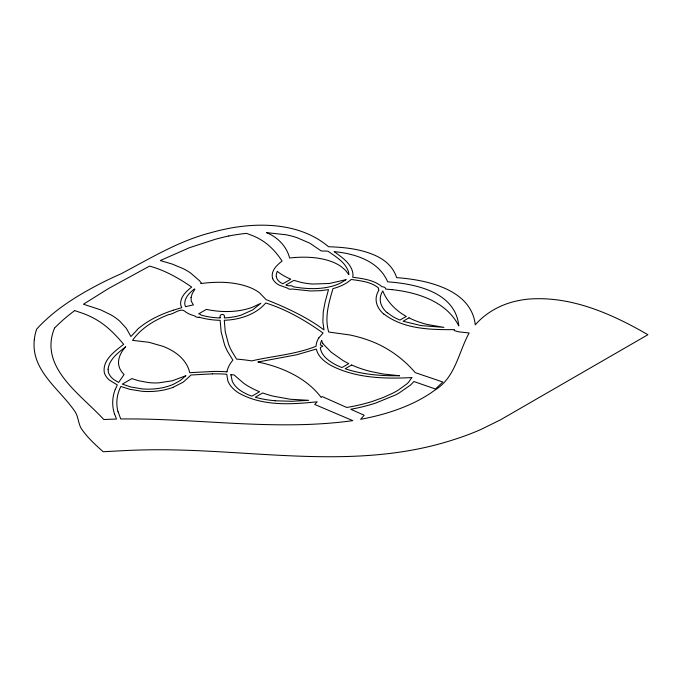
<?xml version="1.0" encoding="UTF-8"?>
<svg xmlns="http://www.w3.org/2000/svg" width="682" height="682" viewBox="0 0 682 682"><rect width="100%" height="100%" fill="white"/><g stroke="black" fill="none" stroke-linecap="round" stroke-linejoin="round"><path stroke-width="1.02" d="M115.292 389.439L117.304 384.921L109.606 380.249A31.491 18.184 0 0 1 104.312 372.619C102.215 359.977 115.036 351.136 123.681 344.342C115.369 334.419 106.145 324.922 94.636 318.724A81.687 47.16 0 0 0 83.451 313.558L74.619 310.574M54.509 328.178C38.388 367.274 81.192 394.716 103.783 419.515L116.494 419.038L114.533 413.897M137.491 329.585L130.927 336.516L126.255 328.221L119.691 321.077A70.493 40.698 0 0 0 111.175 314.982L100.655 309.833L83.434 304.223L108.566 288.503L149.571 266.099C164.839 270.268 178.744 278.137 191.685 287.079C186.655 290.933 181.233 295.869 180.628 302.569A26.751 15.439 0 0 0 181.762 307.667L173.194 310.225M173.185 387.282L183.262 382.125L191.062 374.989L212.213 373.855M275.17 400.786L291.879 401.297L308.69 400.308L290.276 399.251L273.158 396.148A79.393 45.839 0 0 1 262.681 392.951L255.247 397.239A64.79 37.408 0 0 0 275.178 400.718M387.393 312.757L392.61 316.465A51.517 29.744 0 0 0 399.95 320.063L406.293 316.405C396.02 310.745 387.154 301.99 382.798 290.967A42.335 24.441 0 0 0 387.24 312.816M383.966 314.087C403.821 329.236 430.623 329.849 454.544 329.619L454.152 330.514L458.253 331.776L469.156 332.978C458.449 352.338 455.491 377.504 435.005 390.036A144.149 83.221 0 0 1 413.735 402.721C396.941 410.76 378.902 415.918 360.633 419.311L364.171 415.227L350.753 409.268A127.483 73.605 0 0 0 375.705 403.062L395.432 394.997A100.066 57.774 0 0 0 398.817 393.19L410.283 385.236A50.8 29.335 0 0 0 413.829 381.511L435.508 389.021L442.806 381.997L415.244 372.636C403.053 358.297 386.515 346.499 368.357 340.173A95.506 55.14 0 0 0 349.704 334.947L328.741 332.049C324.308 317.573 328.903 302.586 332.969 288.614A42.719 24.663 0 0 0 347.402 282.433L351.324 279.467C360.684 280.924 371.059 281.64 378.595 288.085A3.666 2.123 0 0 0 378.979 290.055A46.504 26.854 0 0 0 383.813 314.146M322.833 343.617L331.239 352.236L343.089 360.608A90.587 52.301 0 0 0 348.783 363.642L341.989 367.564A59.547 34.381 0 0 1 333.89 363.779C327.872 360.309 321.435 355.331 320.318 348.008C320.071 346.089 325.86 347.181 320.318 344.87A37.229 21.492 0 0 1 321.708 340.437A39.224 22.642 0 0 0 322.85 343.617M272.74 278.708C270.191 271.462 276.807 265.025 282.084 261.078C276.551 252.621 269.603 244.881 260.805 239.74A62.599 36.137 0 0 0 252.724 235.682L246.5 233.363A122.044 70.459 0 0 0 228.802 235.989M118.088 411.775L120.731 418.97C198.087 418.083 275.758 431.331 352.807 420.641L314.726 404.46L317.181 401.783C291.052 404.537 262.272 406.353 238.589 392.917A45.634 26.342 0 0 1 227.856 380.846L226.756 374.256A76.103 43.938 0 0 0 212.221 373.889M277.429 271.521L277.386 271.248A26.641 15.379 0 0 0 276.244 276.432M276.312 276.432L276.756 278.171A17.382 10.034 0 0 0 279.833 281.998A18.61 10.742 0 0 0 282.825 283.789L290.813 279.177A58.916 34.015 0 0 1 277.489 271.521M199.084 317.207A3.095 1.79 0 0 1 195.052 316.107L189.681 314.214A23.64 13.649 0 0 1 184.541 311.035C180.304 307.718 173.586 314.368 168.744 314.598C154.805 319.935 141.268 327.948 132.538 340.352L149 342.304L163.254 346.413A58.447 33.742 0 0 1 174.899 352.432C181.966 357.189 187.934 364.179 189.715 372.687L213.338 371.443A78.745 45.464 0 0 1 227.004 371.835M226.935 371.869A60.672 35.029 0 0 1 232.886 360.156L227.592 351.511A163.416 94.346 0 0 1 224.523 344.666L221.164 332.015L220.167 320.327A50.86 29.369 0 0 1 199.11 317.181M228.794 235.972A192.298 111.021 0 0 0 215.205 239.314L189.374 247.737L160.296 260.558L172.077 264.019L183.066 268.589A68.371 39.471 0 0 1 190.576 272.996L199.315 280.549L201.233 282.774L200.73 283.559C217.106 281.444 234.344 281.427 249.936 287.497A43.998 25.405 0 0 1 259.51 292.783L266.082 299.628C283.669 306.423 307.096 317.045 324.01 329.952L322.867 322.006L323.259 311.793L325.152 301.862L328.502 289.611L320.6 290.685L310.515 290.984L291.922 289.015A3.095 1.79 0 0 1 287.523 288.111L279.288 285.17A21.79 12.574 0 0 1 272.715 278.716M137.27 329.5A101.976 58.874 0 0 1 173.228 310.267M173.211 387.316A45.31 26.155 0 0 1 142.018 391.272L129.955 389.354L120.833 386.455L119.896 388.535A102.777 59.343 0 0 0 117.995 411.783M114.474 413.906A106.938 61.738 0 0 1 115.215 389.431M54.449 328.153A253.857 146.562 0 0 1 74.662 310.6M230.874 374.725L232.306 381.349A41.184 23.776 0 0 0 240.439 390.522L242.928 392.099A46.282 26.717 0 0 0 251.922 396.165L259.561 391.758A79.641 45.984 0 0 1 243.849 383.378L234.028 374.912L230.874 374.725M108.063 369.269L108.404 372.253A27.809 16.061 0 0 0 114.226 379.84L118.625 382.466L124.064 374.52L122.615 372.952A40.835 23.58 0 0 1 119.606 368.05C116.451 360.488 120.603 352.313 125.693 346.72C118.361 352.577 109.188 359.201 108.063 369.269M220.167 317.744L220.167 317.948A46.657 26.939 0 0 1 201.02 315.067A3.095 1.79 0 0 0 198.726 313.805L206.382 309.389C217.336 311.7 228.709 312.279 239.791 310.532A46.478 26.828 0 0 0 252.587 307.198L260.874 303.26L252.775 309.85L241.292 315.05A41.764 24.109 0 0 1 235.878 316.474A41.167 23.768 0 0 1 224.293 317.906C226.032 313.405 218.692 313.157 220.167 317.744M34.313 339.772C30.92 370.13 58.763 388.373 74.193 410.436C78.993 416.404 77.748 424.775 82.735 430.598C88.524 438.552 95.864 445.184 103.144 451.731L129.213 450.376A517.936 299.023 0 0 1 149.17 449.822C250.081 448.313 353.805 471.688 452.345 440.103A219.63 126.801 0 0 0 480.605 429.617L500.358 419.907L647.9 334.726C611.703 313.737 570.8 295.596 528.021 299.142A61.056 35.251 0 0 0 512.847 301.921C498.457 305.775 485.004 313.575 475.235 324.896C474.391 314.734 469.114 305.314 461.467 298.673A73.869 42.642 0 0 0 446.983 289.296C431.237 281.896 413.829 278.955 396.6 277.625C394.784 271.547 390.982 266.202 386.131 262.152A54.603 31.525 0 0 0 375.015 255.341C360.42 248.921 344.282 247.242 328.502 246.739C302.007 224.173 264.258 222.17 231.386 227.916A157.482 90.919 0 0 0 210.474 232.784C178.369 241.121 149.904 258.58 120.919 273.866A354.043 204.404 0 0 0 101.422 283.039C77.85 295.187 54.645 309.321 36.675 329.108A132.743 76.64 0 0 0 34.313 339.772M191.028 297.557L191.318 301.367L193.398 304.888L185.581 306.678A22.804 13.163 0 0 1 184.779 302.646C185.291 296.755 190.082 292.408 194.43 288.938L194.882 289.253L192.298 293.499L191.028 297.557M411.843 377.572L408.544 382.261A50.187 28.976 0 0 1 406.804 383.949L397.964 390.317A93.161 53.784 0 0 1 392.696 393.216L383.378 397.453L372.525 401.357A123.8 71.474 0 0 1 346.712 407.469L322.023 396.506L321.171 397.435C311.418 384.375 297.233 375.33 282.288 369.277A102.453 59.155 0 0 0 257.873 362.031L296.823 354.742L316.346 349.056C317.991 356.643 324.623 361.81 331.017 365.475C355.723 378.271 384.648 378.979 411.843 377.572M318.835 337.914L318.323 338.732A41.602 24.023 0 0 0 316.081 346.26C295.57 354.495 272.672 355.995 251.701 360.897A104.312 60.221 0 0 0 236.552 359.099L231.471 350.701A158.377 91.439 0 0 1 228.496 344.043L225.248 331.725L224.293 320.284A45.183 26.087 0 0 0 237.319 318.707C248.035 316.397 258.546 311.427 265.758 302.978C286.483 309.449 305.459 320.497 323.046 333.046L318.835 337.914M185.785 375.765L180.287 380.488L173.671 384.179A41.295 23.844 0 0 1 142.163 388.885L130.85 386.984L122.308 384.137L131.916 378.587L138.335 380.684L148.309 382.559A38.448 22.199 0 0 0 158.548 382.875L172.299 380.795L185.785 375.765M345.996 279.68L341.213 282.689A37.672 21.747 0 0 1 332.935 285.988C320.046 289.645 306.329 289.117 293.251 286.755A3.095 1.79 0 0 0 288.963 285.877A26.675 15.405 0 0 1 285.886 285.008L293.959 280.353L300.012 282.118A46.657 26.939 0 0 0 312.765 284.044L329.397 283.482L345.996 279.68M408.995 317.838L403.079 321.256L420.947 325.578L443.914 327.369L427.367 324.504A70.169 40.511 0 0 1 408.987 317.838M351.656 364.981L345.152 368.732C362.619 374.623 381.272 376.012 399.592 375.731L383.275 374.017L371.034 371.571A87.995 50.8 0 0 1 351.648 364.989M295.323 257.464L289.594 257.975C286.662 246.296 277.455 236.944 266.381 232.605L286.167 234.787A64.517 37.254 0 0 1 296.951 237.634L309.935 243.244L321.205 250.95L327.991 251.181C335.774 256.713 345.271 262.093 348.459 271.675A34.543 19.94 0 0 1 348.834 274.693L345.552 270.345L341.009 266.466A41.866 24.168 0 0 0 331.912 261.726C320.276 257.378 307.616 256.696 295.323 257.464M392.031 289.645L385.654 289.083A3.666 2.123 0 0 0 382.005 286.738C373.889 279.825 362.824 278.674 352.696 277.216A38.26 22.088 0 0 0 352.867 273.158C351.094 263.167 341.759 257.182 334.137 251.641C354.802 253.525 378.936 261.061 387.683 281.845C415.508 283.806 455.474 291.964 458.79 325.894C446.42 301.435 417.469 292.382 392.031 289.645"/></g></svg>
